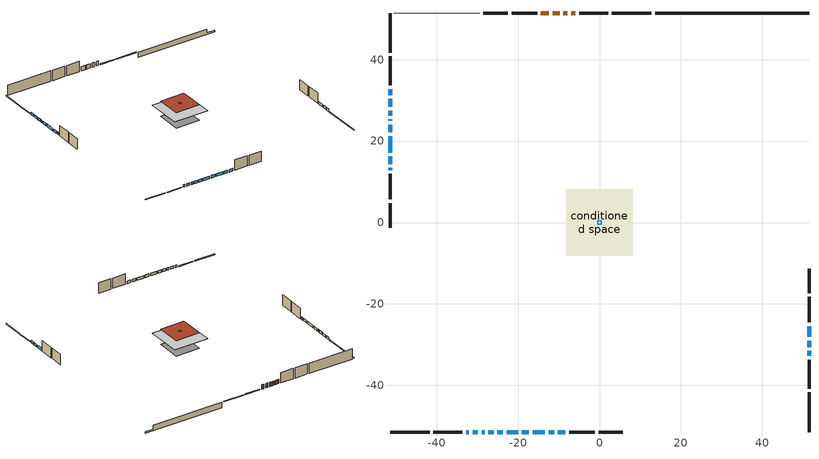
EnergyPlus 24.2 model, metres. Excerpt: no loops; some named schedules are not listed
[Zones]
conditioned space
 floor outside (Floor1 construction): -0.71,-0.71 -0.71,0.71 0.71,0.71 0.71,-0.71 z1.37
 floor adiabatic (AdiabaticFloorConstruction): -8.16,-8.16 -8.16,8.16 8.16,8.16 8.16,-8.16 z3.81
 floor foundation (Slab1 construction): -5.73,-5.73 -5.73,5.73 5.73,5.73 5.73,-5.73 z-1.07
 wall outside (RimJoist1 construction): 12.77,51.47 3.02,51.47 / -51.47,-51.47 -41.72,-51.47 / -51.47,51.47 -51.47,41.72 / 51.47,-51.47 51.47,-41.72 z1.37:1.67
 wall outside (RimJoist2 construction): 2.09,51.47 -4.99,51.47 / -40.79,-51.47 -33.71,-51.47 / -51.47,40.79 -51.47,33.71 / 51.47,-40.79 51.47,-33.71 z1.37:1.67
 wall outside (AdiabaticWallConstruction 1): -5.92,51.47 -6.96,51.47 / -7.89,51.47 -8.86,51.47 / -9.79,51.47 -11.52,51.47 / -12.45,51.47 -14.39,51.47 z1.37:3.4
 wall outside (AdiabaticWallConstruction): -51.47,32.78 -51.47,31.29 / 51.47,-32.78 51.47,-31.52 / -32.78,-51.47 -32.11,-51.47 / -31.18,-51.47 -29.91,-51.47 / -51.47,30.37 -51.47,28.44 / -28.98,-51.47 -28.24,-51.47 / -51.47,27.51 -51.47,26.23 / -51.47,25.31 -51.47,24.99 / 51.47,-30.59 51.47,-29.02 / -27.31,-51.47 -26.01,-51.47 / -25.08,-51.47 -23.77,-51.47 / -22.84,-51.47 -19.97,-51.47 / -51.47,24.06 -51.47,22.13 / -51.47,21.2 -51.47,17.15 / -51.47,16.22 -51.47,14.37 / -19.05,-51.47 -17.36,-51.47 / -51.47,13.44 -51.47,12.87 / -16.43,-51.47 -13.41,-51.47 / -12.48,-51.47 -11.15,-51.47 / -10.22,-51.47 -8.36,-51.47 / 51.47,-28.09 51.47,-25.49 z1.37:2.59
 wall outside (Wall1 construction): -15.32,51.47 -21.59,51.47 / -7.44,-51.47 -1.16,-51.47 / -51.47,11.95 -51.47,5.67 / 51.47,-24.56 51.47,-18.28 z1.37:6.25
 wall outside (Wall2 construction): -22.52,51.47 -28.51,51.47 / -0.23,-51.47 5.75,-51.47 / -51.47,4.74 -51.47,-1.24 / 51.47,-17.35 51.47,-11.37 z1.37:6.25
 wall foundation (FoundationWall1 construction): 13.7,51.47,-1.07 13.7,51.47,1.37 47.69,51.47,1.37 47.69,51.47,-0.4 51.47,51.47,-0.4 51.47,51.47,-1.07
 wall adiabatic (Wall3 construction): -29.43,51.47 -50.54,51.47 z1.37:6.25
 window (WindowConstruction 15): -51.47,32.78 -51.47,31.29 z1.37:2.59
 window (WindowConstruction 5): 51.47,-32.78 51.47,-31.52 z1.37:2.59
 window (WindowConstruction 6): -32.78,-51.47 -32.11,-51.47 z1.37:2.59
 window (WindowConstruction 7): -31.18,-51.47 -29.91,-51.47 z1.37:2.59
 window (WindowConstruction 8): -51.47,30.36 -51.47,28.44 z1.37:2.59
 window (WindowConstruction 16): -28.98,-51.47 -28.24,-51.47 z1.37:2.59
 window (WindowConstruction 17): -51.47,27.51 -51.47,26.24 z1.37:2.59
 window (WindowConstruction 18): -51.47,25.31 -51.47,24.99 z1.37:2.59
 window (WindowConstruction 9): 51.47,-30.59 51.47,-29.02 z1.37:2.59
 window (WindowConstruction 10): -27.31,-51.47 -26.01,-51.47 z1.37:2.59
 window (WindowConstruction 11): -25.08,-51.47 -23.77,-51.47 z1.37:2.59
 window (WindowConstruction 12): -22.84,-51.47 -19.97,-51.47 z1.37:2.59
 window (WindowConstruction 13): -51.47,24.06 -51.47,22.13 z1.37:2.59
 window (WindowConstruction 14): -51.47,21.2 -51.47,17.15 z1.37:2.59
 window (WindowConstruction): -51.47,16.22 -51.47,14.37 z1.37:2.59
 window (WindowConstruction 19): -19.05,-51.47 -17.36,-51.47 z1.37:2.59
 window (WindowConstruction 20): -51.47,13.44 -51.47,12.88 z1.37:2.59
 window (WindowConstruction 1): -16.43,-51.47 -13.41,-51.47 z1.37:2.59
 window (WindowConstruction 2): -12.48,-51.47 -11.15,-51.47 z1.37:2.59
 window (WindowConstruction 3): -10.22,-51.47 -8.37,-51.47 z1.37:2.59
 window (WindowConstruction 4): 51.47,-28.09 51.47,-25.49 z1.37:2.59
 door (Door): -5.92,51.47 -6.96,51.47 z1.37:3.4
 door (Door 1): -7.89,51.47 -8.86,51.47 z1.37:3.4
 door (Door 2): -9.79,51.47 -11.52,51.47 z1.37:3.4
 door (Door 3): -12.45,51.47 -14.39,51.47 z1.37:3.4
 ceiling adiabatic (AdiabaticFloorConstruction): 8.16,-8.16 8.16,8.16 -8.16,8.16 -8.16,-8.16 z3.81
 roof outside (Roof1 construction): -5.72,5.72 -5.72,-5.72 5.72,-5.72 5.72,5.72 z6.25
 roof outside (AdiabaticRoofConstruction): 0.38,-0.38 0.38,0.38 -0.38,0.38 -0.38,-0.38 z6.25; 0.47,-0.47 0.47,0.47 -0.47,0.47 -0.47,-0.47 z6.25; 0.46,-0.46 0.46,0.46 -0.46,0.46 -0.46,-0.46 z6.25
 skylight (SkylightConstruction): 0.38,-0.38 0.38,0.38 -0.38,0.38 -0.38,-0.38 z6.25
 skylight (SkylightConstruction 1): 0.47,-0.47 0.47,0.47 -0.47,0.47 -0.47,-0.47 z6.25
 skylight (SkylightConstruction 2): 0.46,-0.46 0.46,0.46 -0.46,0.46 -0.46,-0.46 z6.25
[Building]
Building 1: Terrain=Suburbs
[Site:Location]
Montreal Intl AP_QC: Latitude {deg}=45.47; Longitude {deg}=-73.74; Time Zone {hr}=-5; Elevation {m}=36; Keep Site Location Information=Yes
[Site:GroundTemperature:Shallow]
2.07863, -0.316383, -0.508184, 0.628371, 5.19101, 9.73239, 13.6695, 16.1636, 16.3755, 14.347, 10.5102, 6.10817
[Site:WaterMainsTemperature]
Calculation Method=Schedule; Temperature Schedule=mains temperature schedule
[Material] Roughness=Rough; Thermal Absorptance=0.9
Name | Thickness {m} | Conductivity {W/m-K} | Density {kg/m3} | Specific Heat {J/kg-K} | Solar Absorptance | Visible Absorptance
asphalt or fiberglass shingles | 0.00635 | 0.162714 | 1121.4 | 1465.45 | 0.4 | 0.4
asphalt or fiberglass shingles 1 | 0.00635 | 0.162714 | 1121.4 | 1465.45 | 0.7 | 0.7
concrete 4.0 in. | 0.1016 | 1.803125 | 2242.8 | 837.4 | 0.7 | 0.7
concrete 8.0 in. | 0.2032 | 1.803125 | 2242.8 | 837.4 | 0.7 | 0.7
door material | 0.04445 | 0.0451087 | 512.64 | 1214.23 | 0.7 | 0.7
door material 1 | 0.04445 | 0.188738 | 512.64 | 1214.23 | 0.7 | 0.7
exterior vertical ins | 0.00899258 | 0.029427 | 32.04 | 1214.23 | 0.7 | 0.7
floor covering | 0.0127 | 0.0433444 | 54.468 | 1339.84 | 0.6 | 0.6
floor rigid ins; rim joist rigid ins; wall rigid ins | 0.051816 | 0.029427 | 32.04 | 1214.23 | 0.7 | 0.7
floor rigid ins 1; roof rigid ins 1; wall rigid ins 2 | 0.512978 | 0.029427 | 32.04 | 1214.23 | 0.7 | 0.7
floor stud and cavity | 0.1397 | 0.331683 | 92.3553 | 1139.71 | 0.7 | 0.7
floor stud and cavity 1 | 0.1397 | 1.75129 | 37.0049 | 1207.88 | 0.7 | 0.7
furniture material conditioned space 1 | 0.1524 | 0.115458 | 640.8 | 1214.23 | 0.6 | 0.6
gypsum board | 0.0127 | 0.160291 | 801 | 837.4 | 0.6 | 0.6
gypsum board 1 | 0.0127 | 0.160291 | 801 | 837.4 | 0.7 | 0.7
osb sheathing 0.5 in. | 0.0127 | 0.115458 | 512.64 | 1214.23 | 0.7 | 0.7
osb sheathing 0.75 in. | 0.01905 | 0.115458 | 512.64 | 1214.23 | 0.7 | 0.7
osb sheathing 2.0 in. | 0.0508 | 0.115458 | 512.64 | 1214.23 | 0.7 | 0.7
rim joist stud and cavity | 0.0508 | 0.353641 | 125.044 | 1163.47 | 0.6 | 0.6
rim joist stud and cavity 1 | 0.0508 | 0.0451077 | 125.044 | 1163.47 | 0.6 | 0.6
roof rigid ins | 0.103632 | 0.029427 | 32.04 | 1214.23 | 0.7 | 0.7
roof stud and cavity | 0.2032 | 0.142656 | 78.34581 | 1123.46 | 0.7 | 0.7
roof stud and cavity 1 | 0.18415 | 1.7868 | 37.0049 | 1207.88 | 0.6 | 0.6
wall rigid ins 1 | 0.051816 | 0.029427 | 32.04 | 1214.23 | 0.4 | 0.4
wall stud and cavity | 0.1397 | 0.1959 | 139.0536 | 1170.24 | 0.7 | 0.7
wall stud and cavity 1 | 0.1397 | 0.197362 | 139.0536 | 1170.24 | 0.7 | 0.7
wall stud and cavity 2 | 0.1397 | 0.159461 | 139.0536 | 1170.24 | 0.7 | 0.7
wall stud and cavity 3 | 0.0889 | 0.380278 | 52.3479 | 1209.89 | 0.7 | 0.7
wall stud and cavity 4 | 0.0889 | 0.391764 | 83.0341 | 1211.67 | 0.7 | 0.7
wood siding | 0.0254 | 0.102417 | 544.68 | 1172.36 | 0.4 | 0.4
wood siding 1; wood siding 2; wood siding 3 | 0.0254 | 0.102417 | 544.68 | 1172.36 | 0.7 | 0.7
[WindowMaterial:SimpleGlazingSystem]
Name | U-Factor {W/m2-K} | Solar Heat Gain Coefficient
SkylightMaterial | 2.4764 | 0.6129
SkylightMaterial 1 | 2.46172 | 0.6338
SkylightMaterial 2 | 2.45878 | 0.6363
WindowMaterial | 2.78903 | 0.6
WindowMaterial 1 | 2.77825 | 0.54
WindowMaterial 10 | 2.78563 | 0.6
WindowMaterial 11 | 2.77995 | 0.56
WindowMaterial 12 | 2.779381 | 0.55
WindowMaterial 13 | 2.79698 | 0.67
WindowMaterial 14 | 2.97868 | 0.62
WindowMaterial 15 | 6.71083 | 0.75
WindowMaterial 16 | 2.98152 | 0.61
WindowMaterial 17 | 3.10359 | 0.5
WindowMaterial 18 | 2.76916 | 0.49
WindowMaterial 2 | 2.78449 | 0.57
WindowMaterial 3 | 2.82878 | 0.58
WindowMaterial 4 | 2.92474 | 0.66
WindowMaterial 5 | 2.770864 | 0.5
WindowMaterial 6 | 2.78392 | 0.57
WindowMaterial 7 | 2.77711 | 0.53
WindowMaterial 8 | 4.79337 | 0.65
WindowMaterial 9 | 4.37036 | 0.67
[Construction]
AdiabaticFloorConstruction: floor stud and cavity 1, floor rigid ins 1, osb sheathing 0.75 in., floor covering
AdiabaticRoofConstruction: asphalt or fiberglass shingles 1, roof rigid ins 1, osb sheathing 0.75 in., roof stud and cavity 1
AdiabaticWallConstruction: wood siding 2, wall rigid ins 2, wall stud and cavity 3, gypsum board
AdiabaticWallConstruction 1: wood siding 3, wall rigid ins 2, wall stud and cavity 3, gypsum board
Door; Door 2: door material
Door 1; Door 3: door material 1
Floor1 construction: floor stud and cavity, floor rigid ins, osb sheathing 0.75 in., floor covering
FoundationWall1 construction: concrete 8.0 in., gypsum board 1
furniture construction conditioned space 1: furniture material conditioned space 1
PartitionWallConstruction: gypsum board, wall stud and cavity 4, gypsum board
RimJoist1 construction: wood siding 1, osb sheathing 2.0 in., rim joist stud and cavity
RimJoist2 construction: wood siding 1, rim joist rigid ins, osb sheathing 2.0 in., rim joist stud and cavity 1
Roof1 construction: asphalt or fiberglass shingles, roof rigid ins, osb sheathing 0.75 in., roof stud and cavity, gypsum board
SkylightConstruction: SkylightMaterial
SkylightConstruction 1: SkylightMaterial 1
SkylightConstruction 2: SkylightMaterial 2
Slab1 construction: concrete 4.0 in.
Wall1 construction: wood siding, wall rigid ins, osb sheathing 0.5 in., wall stud and cavity, gypsum board
Wall2 construction: wood siding, wall rigid ins, osb sheathing 0.5 in., wall stud and cavity 1, gypsum board
Wall3 construction: wall rigid ins 1, osb sheathing 0.5 in., wall stud and cavity 2, gypsum board
WindowConstruction; WindowConstruction 3: WindowMaterial
WindowConstruction 1: WindowMaterial 1
WindowConstruction 10: WindowMaterial 9
WindowConstruction 11: WindowMaterial 10
WindowConstruction 12: WindowMaterial 11
WindowConstruction 13: WindowMaterial 12
WindowConstruction 14: WindowMaterial 13
WindowConstruction 15: WindowMaterial 14
WindowConstruction 16: WindowMaterial 15
WindowConstruction 17: WindowMaterial 16
WindowConstruction 18: WindowMaterial 17
WindowConstruction 19; WindowConstruction 20: WindowMaterial 18
WindowConstruction 2: WindowMaterial 2
WindowConstruction 4: WindowMaterial 3
WindowConstruction 5: WindowMaterial 4
WindowConstruction 6: WindowMaterial 5
WindowConstruction 7: WindowMaterial 6
WindowConstruction 8: WindowMaterial 7
WindowConstruction 9: WindowMaterial 8
[Zone]
conditioned space: Multiplier=1; Volume {m3}=1115.3; Part of Total Floor Area=Yes
[Space]
conditioned space 1: Zone=conditioned space; Volume {m3}=1115.3
[SurfaceProperty:ExposedFoundationPerimeter]
Slab1: Exposed Perimeter Calculation Method=TotalExposedPerimeter; Total Exposed Perimeter {m}=37.765
[InternalMass] Zone or ZoneList=conditioned space; Space or SpaceList=conditioned space 1
Name | Construction | Surface Area {m2}
furniture mass conditioned space 1 | furniture construction conditioned space 1 | 159.828
partition wall mass | PartitionWallConstruction | 399.57
[Lights]
interior lighting: Zone or ZoneList or Space or SpaceList=conditioned space 1; Schedule=interior lighting schedule; Design Level Calculation Method=LightingLevel; Lighting Level {W}=343.2; Return Air Fraction=0; Fraction Radiant=0.6; Fraction Visible=0.2; Fraction Replaceable=1
[People]
occupants: Zone or ZoneList or Space or SpaceList=conditioned space 1; Number of People Schedule=occupants schedule; Number of People Calculation Method=People; Number of People=3; Fraction Radiant=0.314171; Sensible Heat Fraction=0.56303; Activity Level Schedule=occupants activity schedule; Carbon Dioxide Generation Rate {m3/s-W}=0; Enable ASHRAE 55 Comfort Warnings=No; Mean Radiant Temperature Calculation Type=EnclosureAveraged
[ElectricEquipment] Zone or ZoneList or Space or SpaceList=conditioned space 1; Design Level Calculation Method=EquipmentLevel
Name | Schedule | Design Level {W} | Fraction Latent | Fraction Radiant | Fraction Lost
clothes dryer | clothes dryer schedule | 140.772 | 0.015 | 0.081 | 0.85
clothes washer | clothes washer schedule | 32.1985 | 0.03 | 0.162 | 0.7
cooking range | cooking range schedule | 208.969 | 0.08 | 0.432 | 0.2
dishwasher | dishwasher schedule | 66.8632 | 0.3 | 0.18 | 0.4
fridge | fridge schedule | 72.9452 | 0 | 0.6 | 0
mech vent bath fan 0 | mech vent bath fan 0 schedule | 50.2 | 0 | 0 | 1
mech vent bath fan 1 | mech vent bath fan 1 schedule | 50.2 | 0 | 0 | 1
mech vent house fan | mech vent house fan schedule | 0 | 0 | 0 | 1
mech vent house fan cfis | mech vent house fan cfis schedule | 0 | 0 | 0 | 0
mech vent range fan 0 | mech vent range fan 0 schedule | 57 | 0 | 0 | 1
misc plug loads | misc plug loads schedule | 494.7 | 0.045 | 0.513 | 0.1
whole house fan | Always On Discrete | 0 | 0 | 0 | 1
[OtherEquipment] Zone or ZoneList or Space or SpaceList=conditioned space 1; Design Level Calculation Method=EquipmentLevel
Name | Fuel Type | Schedule | Design Level {W} | Fraction Latent | Fraction Radiant | Fraction Lost
clothes dryer 1 | Electricity | clothes dryer schedule | 0 | 0.015 | 0.081 | 0.85
cooking range 1 | Electricity | cooking range schedule | 0 | 0.08 | 0.432 | 0.2
general water use latent | None | general water use schedule | 59.3978 | 1 | 0 | 0
general water use sensible | None | general water use schedule | -58.539 | 0 | 0.6 | 0
mech vent house fan latent load | None | Always On Discrete | 0 | 1 | 0 | 0
mech vent house fan sensible load | None | Always On Discrete | 0 | 0 | 0 | 0
water heater energy adjustment1 | NaturalGas | Always On Discrete | 0.01 | 0 | 0 | 1
[ZoneInfiltration:DesignFlowRate] Zone or ZoneList or Space or SpaceList=conditioned space 1; Schedule=Always On Discrete; Design Flow Rate Calculation Method=Flow/Zone; Design Flow Rate {m3/s}=0
infil flow; natural vent flow; whole house fan flow
[Foundation:Kiva]
Foundation Kiva 1: Initial Indoor Air Temperature {C}=18; Wall Height Above Grade {m}=1.36998; Wall Depth Below Slab {m}=0.2032; Custom Block Material Name 1=exterior vertical ins; Custom Block Depth 1 {m}=2.43998; Custom Block X Position 1 {m}=0.2159; Custom Block Z Position 1 {m}=0
[Foundation:Kiva:Settings]
Soil Conductivity {W/m-K}=0.849921; Soil Density {kg/m3}=1842.3; Soil Specific Heat {J/kg-K}=418.7; Ground Solar Absorptivity=0.9; Ground Thermal Absorptivity=0.9; Ground Surface Roughness {m}=0.03; Far-Field Width {m}=40; Deep-Ground Boundary Condition=ZeroFlux; Deep-Ground Depth {m}=40; Minimum Cell Dimension {m}=0.2; Maximum Cell Growth Coefficient=3; Simulation Timestep=Timestep
[Exterior:Lights]
exterior lighting: Schedule=exterior lighting schedule; Design Level {W}=75.6
[Schedule:Week:Daily]
interior lighting schedule Week Rule - Jan1-Jan27: interior lighting schedule day, interior lighting schedule day, interior lighting schedule day, interior lighting schedule day, interior lighting schedule day, interior lighting schedule day, interior lighting schedule day, interior lighting schedule default day, interior lighting schedule default day, interior lighting schedule default day, interior lighting schedule default day, interior lighting schedule default day
interior lighting schedule Week Rule - Jan28-Feb3: interior lighting schedule day, interior lighting schedule day, interior lighting schedule day, interior lighting schedule day, interior lighting schedule day 1, interior lighting schedule day 1, interior lighting schedule day 1, interior lighting schedule default day, interior lighting schedule default day, interior lighting schedule default day, interior lighting schedule default day, interior lighting schedule default day
interior lighting schedule Week Rule - Feb4-Feb24: interior lighting schedule day 1, interior lighting schedule day 1, interior lighting schedule day 1, interior lighting schedule day 1, interior lighting schedule day 1, interior lighting schedule day 1, interior lighting schedule day 1, interior lighting schedule default day, interior lighting schedule default day, interior lighting schedule default day, interior lighting schedule default day, interior lighting schedule default day
interior lighting schedule Week Rule - Feb25-Mar3: interior lighting schedule day 1, interior lighting schedule day 1, interior lighting schedule day 1, interior lighting schedule day 1, interior lighting schedule day 2, interior lighting schedule day 2, interior lighting schedule day 2, interior lighting schedule default day, interior lighting schedule default day, interior lighting schedule default day, interior lighting schedule default day, interior lighting schedule default day
interior lighting schedule Week Rule - Mar4-Mar31: interior lighting schedule day 2, interior lighting schedule day 2, interior lighting schedule day 2, interior lighting schedule day 2, interior lighting schedule day 2, interior lighting schedule day 2, interior lighting schedule day 2, interior lighting schedule default day, interior lighting schedule default day, interior lighting schedule default day, interior lighting schedule default day, interior lighting schedule default day
interior lighting schedule Week Rule - Apr1-Apr28: interior lighting schedule day 3, interior lighting schedule day 3, interior lighting schedule day 3, interior lighting schedule day 3, interior lighting schedule day 3, interior lighting schedule day 3, interior lighting schedule day 3, interior lighting schedule default day, interior lighting schedule default day, interior lighting schedule default day, interior lighting schedule default day, interior lighting schedule default day
interior lighting schedule Week Rule - Apr29-May5: interior lighting schedule day 3, interior lighting schedule day 3, interior lighting schedule day 4, interior lighting schedule day 4, interior lighting schedule day 4, interior lighting schedule day 4, interior lighting schedule day 4, interior lighting schedule default day, interior lighting schedule default day, interior lighting schedule default day, interior lighting schedule default day, interior lighting schedule default day
interior lighting schedule Week Rule - May6-May26: interior lighting schedule day 4, interior lighting schedule day 4, interior lighting schedule day 4, interior lighting schedule day 4, interior lighting schedule day 4, interior lighting schedule day 4, interior lighting schedule day 4, interior lighting schedule default day, interior lighting schedule default day, interior lighting schedule default day, interior lighting schedule default day, interior lighting schedule default day
interior lighting schedule Week Rule - May27-Jun2: interior lighting schedule day 4, interior lighting schedule day 4, interior lighting schedule day 4, interior lighting schedule day 4, interior lighting schedule day 4, interior lighting schedule day 5, interior lighting schedule day 5, interior lighting schedule default day, interior lighting schedule default day, interior lighting schedule default day, interior lighting schedule default day, interior lighting schedule default day
interior lighting schedule Week Rule - Jun3-Jun30: interior lighting schedule day 5, interior lighting schedule day 5, interior lighting schedule day 5, interior lighting schedule day 5, interior lighting schedule day 5, interior lighting schedule day 5, interior lighting schedule day 5, interior lighting schedule default day, interior lighting schedule default day, interior lighting schedule default day, interior lighting schedule default day, interior lighting schedule default day
interior lighting schedule Week Rule - Jul1-Jul28: interior lighting schedule day 6, interior lighting schedule day 6, interior lighting schedule day 6, interior lighting schedule day 6, interior lighting schedule day 6, interior lighting schedule day 6, interior lighting schedule day 6, interior lighting schedule default day, interior lighting schedule default day, interior lighting schedule default day, interior lighting schedule default day, interior lighting schedule default day
interior lighting schedule Week Rule - Jul29-Aug4: interior lighting schedule day 6, interior lighting schedule day 6, interior lighting schedule day 6, interior lighting schedule day 7, interior lighting schedule day 7, interior lighting schedule day 7, interior lighting schedule day 7, interior lighting schedule default day, interior lighting schedule default day, interior lighting schedule default day, interior lighting schedule default day, interior lighting schedule default day
interior lighting schedule Week Rule - Aug5-Aug25: interior lighting schedule day 7, interior lighting schedule day 7, interior lighting schedule day 7, interior lighting schedule day 7, interior lighting schedule day 7, interior lighting schedule day 7, interior lighting schedule day 7, interior lighting schedule default day, interior lighting schedule default day, interior lighting schedule default day, interior lighting schedule default day, interior lighting schedule default day
interior lighting schedule Week Rule - Aug26-Sep1: interior lighting schedule day 7, interior lighting schedule day 7, interior lighting schedule day 7, interior lighting schedule day 7, interior lighting schedule day 7, interior lighting schedule day 7, interior lighting schedule day 8, interior lighting schedule default day, interior lighting schedule default day, interior lighting schedule default day, interior lighting schedule default day, interior lighting schedule default day
interior lighting schedule Week Rule - Sep2-Sep29: interior lighting schedule day 8, interior lighting schedule day 8, interior lighting schedule day 8, interior lighting schedule day 8, interior lighting schedule day 8, interior lighting schedule day 8, interior lighting schedule day 8, interior lighting schedule default day, interior lighting schedule default day, interior lighting schedule default day, interior lighting schedule default day, interior lighting schedule default day
interior lighting schedule Week Rule - Sep30-Oct6: interior lighting schedule day 8, interior lighting schedule day 9, interior lighting schedule day 9, interior lighting schedule day 9, interior lighting schedule day 9, interior lighting schedule day 9, interior lighting schedule day 9, interior lighting schedule default day, interior lighting schedule default day, interior lighting schedule default day, interior lighting schedule default day, interior lighting schedule default day
interior lighting schedule Week Rule - Oct7-Oct27: interior lighting schedule day 9, interior lighting schedule day 9, interior lighting schedule day 9, interior lighting schedule day 9, interior lighting schedule day 9, interior lighting schedule day 9, interior lighting schedule day 9, interior lighting schedule default day, interior lighting schedule default day, interior lighting schedule default day, interior lighting schedule default day, interior lighting schedule default day
interior lighting schedule Week Rule - Oct28-Nov3: interior lighting schedule day 9, interior lighting schedule day 9, interior lighting schedule day 9, interior lighting schedule day 9, interior lighting schedule day 10, interior lighting schedule day 10, interior lighting schedule day 10, interior lighting schedule default day, interior lighting schedule default day, interior lighting schedule default day, interior lighting schedule default day, interior lighting schedule default day
interior lighting schedule Week Rule - Nov4-Nov24: interior lighting schedule day 10, interior lighting schedule day 10, interior lighting schedule day 10, interior lighting schedule day 10, interior lighting schedule day 10, interior lighting schedule day 10, interior lighting schedule day 10, interior lighting schedule default day, interior lighting schedule default day, interior lighting schedule default day, interior lighting schedule default day, interior lighting schedule default day
interior lighting schedule Week Rule - Nov25-Dec1: interior lighting schedule day 10, interior lighting schedule day 10, interior lighting schedule day 10, interior lighting schedule day 10, interior lighting schedule day 10, interior lighting schedule day 10, interior lighting schedule day 11, interior lighting schedule default day, interior lighting schedule default day, interior lighting schedule default day, interior lighting schedule default day, interior lighting schedule default day
interior lighting schedule Week Rule - Dec2-Dec31: interior lighting schedule day 11, interior lighting schedule day 11, interior lighting schedule day 11, interior lighting schedule day 11, interior lighting schedule day 11, interior lighting schedule day 11, interior lighting schedule day 11, interior lighting schedule default day, interior lighting schedule default day, interior lighting schedule default day, interior lighting schedule default day, interior lighting schedule default day
occupants schedule Week Rule - Jan1-Dec31: occupants schedule day, occupants schedule day, occupants schedule day, occupants schedule day, occupants schedule day, occupants schedule day, occupants schedule day, occupants schedule default day, occupants schedule default day, occupants schedule default day, occupants schedule default day, occupants schedule default day
clothes dryer schedule Week Rule - Jan1-Dec31: clothes dryer schedule day, clothes dryer schedule day, clothes dryer schedule day, clothes dryer schedule day, clothes dryer schedule day, clothes dryer schedule day, clothes dryer schedule day, clothes dryer schedule default day, clothes dryer schedule default day, clothes dryer schedule default day, clothes dryer schedule default day, clothes dryer schedule default day
clothes washer schedule Week Rule - Jan1-Dec31: clothes washer schedule day, clothes washer schedule day, clothes washer schedule day, clothes washer schedule day, clothes washer schedule day, clothes washer schedule day, clothes washer schedule day, clothes washer schedule default day, clothes washer schedule default day, clothes washer schedule default day, clothes washer schedule default day, clothes washer schedule default day
cooking range schedule Week Rule - Jan1-Dec31: cooking range schedule day, cooking range schedule day, cooking range schedule day, cooking range schedule day, cooking range schedule day, cooking range schedule day, cooking range schedule day, cooking range schedule default day, cooking range schedule default day, cooking range schedule default day, cooking range schedule default day, cooking range schedule default day
dishwasher schedule Week Rule - Jan1-Dec31: dishwasher schedule day, dishwasher schedule day, dishwasher schedule day, dishwasher schedule day, dishwasher schedule day, dishwasher schedule day, dishwasher schedule day, dishwasher schedule default day, dishwasher schedule default day, dishwasher schedule default day, dishwasher schedule default day, dishwasher schedule default day
mech vent bath fan 0 schedule Week Rule - Jan1-Dec31: mech vent bath fan 0 schedule day, mech vent bath fan 0 schedule day, mech vent bath fan 0 schedule day, mech vent bath fan 0 schedule day, mech vent bath fan 0 schedule day, mech vent bath fan 0 schedule day, mech vent bath fan 0 schedule day, mech vent bath fan 0 schedule default day, mech vent bath fan 0 schedule default day, mech vent bath fan 0 schedule default day, mech vent bath fan 0 schedule default day, mech vent bath fan 0 schedule default day
mech vent bath fan 1 schedule Week Rule - Jan1-Dec31: mech vent bath fan 1 schedule day, mech vent bath fan 1 schedule day, mech vent bath fan 1 schedule day, mech vent bath fan 1 schedule day, mech vent bath fan 1 schedule day, mech vent bath fan 1 schedule day, mech vent bath fan 1 schedule day, mech vent bath fan 1 schedule default day, mech vent bath fan 1 schedule default day, mech vent bath fan 1 schedule default day, mech vent bath fan 1 schedule default day, mech vent bath fan 1 schedule default day
mech vent range fan 0 schedule Week Rule - Jan1-Dec31: mech vent range fan 0 schedule day, mech vent range fan 0 schedule day, mech vent range fan 0 schedule day, mech vent range fan 0 schedule day, mech vent range fan 0 schedule day, mech vent range fan 0 schedule day, mech vent range fan 0 schedule day, mech vent range fan 0 schedule default day, mech vent range fan 0 schedule default day, mech vent range fan 0 schedule default day, mech vent range fan 0 schedule default day, mech vent range fan 0 schedule default day
misc plug loads schedule Week Rule - Jan1-Dec31: misc plug loads schedule day, misc plug loads schedule day, misc plug loads schedule day, misc plug loads schedule day, misc plug loads schedule day, misc plug loads schedule day, misc plug loads schedule day, misc plug loads schedule default day, misc plug loads schedule default day, misc plug loads schedule default day, misc plug loads schedule default day, misc plug loads schedule default day
general water use schedule Week Rule - Jan1-Dec31: general water use schedule day, general water use schedule day, general water use schedule day, general water use schedule day, general water use schedule day, general water use schedule day, general water use schedule day, general water use schedule default day, general water use schedule default day, general water use schedule default day, general water use schedule default day, general water use schedule default day
exterior lighting schedule Week Rule - Jan1-Jan27: exterior lighting schedule day, exterior lighting schedule day, exterior lighting schedule day, exterior lighting schedule day, exterior lighting schedule day, exterior lighting schedule day, exterior lighting schedule day, exterior lighting schedule default day, exterior lighting schedule default day, exterior lighting schedule default day, exterior lighting schedule default day, exterior lighting schedule default day
exterior lighting schedule Week Rule - Jan28-Feb3: exterior lighting schedule day, exterior lighting schedule day, exterior lighting schedule day, exterior lighting schedule day, exterior lighting schedule day 1, exterior lighting schedule day 1, exterior lighting schedule day 1, exterior lighting schedule default day, exterior lighting schedule default day, exterior lighting schedule default day, exterior lighting schedule default day, exterior lighting schedule default day
exterior lighting schedule Week Rule - Feb4-Feb24: exterior lighting schedule day 1, exterior lighting schedule day 1, exterior lighting schedule day 1, exterior lighting schedule day 1, exterior lighting schedule day 1, exterior lighting schedule day 1, exterior lighting schedule day 1, exterior lighting schedule default day, exterior lighting schedule default day, exterior lighting schedule default day, exterior lighting schedule default day, exterior lighting schedule default day
exterior lighting schedule Week Rule - Feb25-Mar3: exterior lighting schedule day 1, exterior lighting schedule day 1, exterior lighting schedule day 1, exterior lighting schedule day 1, exterior lighting schedule day 2, exterior lighting schedule day 2, exterior lighting schedule day 2, exterior lighting schedule default day, exterior lighting schedule default day, exterior lighting schedule default day, exterior lighting schedule default day, exterior lighting schedule default day
exterior lighting schedule Week Rule - Mar4-Mar31: exterior lighting schedule day 2, exterior lighting schedule day 2, exterior lighting schedule day 2, exterior lighting schedule day 2, exterior lighting schedule day 2, exterior lighting schedule day 2, exterior lighting schedule day 2, exterior lighting schedule default day, exterior lighting schedule default day, exterior lighting schedule default day, exterior lighting schedule default day, exterior lighting schedule default day
exterior lighting schedule Week Rule - Apr1-Apr28: exterior lighting schedule day 3, exterior lighting schedule day 3, exterior lighting schedule day 3, exterior lighting schedule day 3, exterior lighting schedule day 3, exterior lighting schedule day 3, exterior lighting schedule day 3, exterior lighting schedule default day, exterior lighting schedule default day, exterior lighting schedule default day, exterior lighting schedule default day, exterior lighting schedule default day
exterior lighting schedule Week Rule - Apr29-May5: exterior lighting schedule day 3, exterior lighting schedule day 3, exterior lighting schedule day 4, exterior lighting schedule day 4, exterior lighting schedule day 4, exterior lighting schedule day 4, exterior lighting schedule day 4, exterior lighting schedule default day, exterior lighting schedule default day, exterior lighting schedule default day, exterior lighting schedule default day, exterior lighting schedule default day
exterior lighting schedule Week Rule - May6-May26: exterior lighting schedule day 4, exterior lighting schedule day 4, exterior lighting schedule day 4, exterior lighting schedule day 4, exterior lighting schedule day 4, exterior lighting schedule day 4, exterior lighting schedule day 4, exterior lighting schedule default day, exterior lighting schedule default day, exterior lighting schedule default day, exterior lighting schedule default day, exterior lighting schedule default day
exterior lighting schedule Week Rule - May27-Jun2: exterior lighting schedule day 4, exterior lighting schedule day 4, exterior lighting schedule day 4, exterior lighting schedule day 4, exterior lighting schedule day 4, exterior lighting schedule day 5, exterior lighting schedule day 5, exterior lighting schedule default day, exterior lighting schedule default day, exterior lighting schedule default day, exterior lighting schedule default day, exterior lighting schedule default day
exterior lighting schedule Week Rule - Jun3-Jun30: exterior lighting schedule day 5, exterior lighting schedule day 5, exterior lighting schedule day 5, exterior lighting schedule day 5, exterior lighting schedule day 5, exterior lighting schedule day 5, exterior lighting schedule day 5, exterior lighting schedule default day, exterior lighting schedule default day, exterior lighting schedule default day, exterior lighting schedule default day, exterior lighting schedule default day
exterior lighting schedule Week Rule - Jul1-Jul28: exterior lighting schedule day 6, exterior lighting schedule day 6, exterior lighting schedule day 6, exterior lighting schedule day 6, exterior lighting schedule day 6, exterior lighting schedule day 6, exterior lighting schedule day 6, exterior lighting schedule default day, exterior lighting schedule default day, exterior lighting schedule default day, exterior lighting schedule default day, exterior lighting schedule default day
[Schedule:Year]
interior lighting schedule: interior lighting schedule Week Rule - Jan1-Jan27, 1, 1, 1, 27, interior lighting schedule Week Rule - Jan28-Feb3, 1, 28, 2, 3, interior lighting schedule Week Rule - Feb4-Feb24, 2, 4, 2, 24, interior lighting schedule Week Rule - Feb25-Mar3, 2, 25, 3, 3, interior lighting schedule Week Rule - Mar4-Mar31, 3, 4, 3, 31, interior lighting schedule Week Rule - Apr1-Apr28, 4, 1, 4, 28, interior lighting schedule Week Rule - Apr29-May5, 4, 29, 5, 5, interior lighting schedule Week Rule - May6-May26, 5, 6, 5, 26, interior lighting schedule Week Rule - May27-Jun2, 5, 27, 6, 2, interior lighting schedule Week Rule - Jun3-Jun30, 6, 3, 6, 30, interior lighting schedule Week Rule - Jul1-Jul28, 7, 1, 7, 28, interior lighting schedule Week Rule - Jul29-Aug4, 7, 29, 8, 4, interior lighting schedule Week Rule - Aug5-Aug25, 8, 5, 8, 25, interior lighting schedule Week Rule - Aug26-Sep1, 8, 26, 9, 1, interior lighting schedule Week Rule - Sep2-Sep29, 9, 2, 9, 29, interior lighting schedule Week Rule - Sep30-Oct6, 9, 30, 10, 6, interior lighting schedule Week Rule - Oct7-Oct27, 10, 7, 10, 27, interior lighting schedule Week Rule - Oct28-Nov3, 10, 28, 11, 3, interior lighting schedule Week Rule - Nov4-Nov24, 11, 4, 11, 24, interior lighting schedule Week Rule - Nov25-Dec1, 11, 25, 12, 1, interior lighting schedule Week Rule - Dec2-Dec31, 12, 2, 12, 31
occupants schedule: occupants schedule Week Rule - Jan1-Dec31, 1, 1, 12, 31
clothes dryer schedule: clothes dryer schedule Week Rule - Jan1-Dec31, 1, 1, 12, 31
clothes washer schedule: clothes washer schedule Week Rule - Jan1-Dec31, 1, 1, 12, 31
cooking range schedule: cooking range schedule Week Rule - Jan1-Dec31, 1, 1, 12, 31
dishwasher schedule: dishwasher schedule Week Rule - Jan1-Dec31, 1, 1, 12, 31
mech vent bath fan 0 schedule: mech vent bath fan 0 schedule Week Rule - Jan1-Dec31, 1, 1, 12, 31
mech vent bath fan 1 schedule: mech vent bath fan 1 schedule Week Rule - Jan1-Dec31, 1, 1, 12, 31
mech vent range fan 0 schedule: mech vent range fan 0 schedule Week Rule - Jan1-Dec31, 1, 1, 12, 31
misc plug loads schedule: misc plug loads schedule Week Rule - Jan1-Dec31, 1, 1, 12, 31
general water use schedule: general water use schedule Week Rule - Jan1-Dec31, 1, 1, 12, 31
exterior lighting schedule: exterior lighting schedule Week Rule - Jan1-Jan27, 1, 1, 1, 27, exterior lighting schedule Week Rule - Jan28-Feb3, 1, 28, 2, 3, exterior lighting schedule Week Rule - Feb4-Feb24, 2, 4, 2, 24, exterior lighting schedule Week Rule - Feb25-Mar3, 2, 25, 3, 3, exterior lighting schedule Week Rule - Mar4-Mar31, 3, 4, 3, 31, exterior lighting schedule Week Rule - Apr1-Apr28, 4, 1, 4, 28, exterior lighting schedule Week Rule - Apr29-May5, 4, 29, 5, 5, exterior lighting schedule Week Rule - May6-May26, 5, 6, 5, 26, exterior lighting schedule Week Rule - May27-Jun2, 5, 27, 6, 2, exterior lighting schedule Week Rule - Jun3-Jun30, 6, 3, 6, 30, exterior lighting schedule Week Rule - Jul1-Jul28, 7, 1, 7, 28, exterior lighting schedule Week Rule - Jul29-Aug4, 7, 29, 8, 4, exterior lighting schedule Week Rule - Aug5-Aug25, 8, 5, 8, 25, exterior lighting schedule Week Rule - Aug26-Sep1, 8, 26, 9, 1, exterior lighting schedule Week Rule - Sep2-Sep29, 9, 2, 9, 29, exterior lighting schedule Week Rule - Sep30-Oct6, 9, 30, 10, 6, exterior lighting schedule Week Rule - Oct7-Oct27, 10, 7, 10, 27, exterior lighting schedule Week Rule - Oct28-Nov3, 10, 28, 11, 3, exterior lighting schedule Week Rule - Nov4-Nov24, 11, 4, 11, 24, exterior lighting schedule Week Rule - Nov25-Dec1, 11, 25, 12, 1, exterior lighting schedule Week Rule - Dec2-Dec31, 12, 2, 12, 31
[Schedule:Constant]
Name | Hourly Value
occupants activity schedule | 117.228
fridge schedule | 0
mech vent house fan schedule; mech vent house fan cfis schedule; Always On Discrete | 1
[Schedule:Compact]
mains temperature schedule: Through: 01/01, For: AllDays, Until: 24:00, 6.56833, Through: 01/02, For: AllDays, Until: 24:00, 6.48722, Through: 01/03, For: AllDays, Until: 24:00, 6.40722, Through: 01/04, For: AllDays, Until: 24:00, 6.32889, Through: 01/05, For: AllDays, Until: 24:00, 6.25167, Through: 01/06, For: AllDays, Until: 24:00, 6.17611, Through: 01/07, For: AllDays, Until: 24:00, 6.10222, Through: 01/08, For: AllDays, Until: 24:00, 6.02944, Through: 01/09, For: AllDays, Until: 24:00, 5.95833, Through: 01/10, For: AllDays, Until: 24:00, 5.88889, Through: 01/11, For: AllDays, Until: 24:00, 5.82056, Through: 01/12, For: AllDays, Until: 24:00, 5.75444, Through: 01/13, For: AllDays, Until: 24:00, 5.68944, Through: 01/14, For: AllDays, Until: 24:00, 5.62611, Through: 01/15, For: AllDays, Until: 24:00, 5.56444, Through: 01/16, For: AllDays, Until: 24:00, 5.50444, Through: 01/17, For: AllDays, Until: 24:00, 5.44611, Through: 01/18, For: AllDays, Until: 24:00, 5.38944, Through: 01/19, For: AllDays, Until: 24:00, 5.33389, Through: 01/20, For: AllDays, Until: 24:00, 5.28111, Through: 01/21, For: AllDays, Until: 24:00, 5.22944, Through: 01/22, For: AllDays, Until: 24:00, 5.17944, Through: 01/23, For: AllDays, Until: 24:00, 5.13111, Through: 01/24, For: AllDays, Until: 24:00, 5.085, Through: 01/25, For: AllDays, Until: 24:00, 5.04056, Through: 01/26, For: AllDays, Until: 24:00, 4.99778, Through: 01/27, For: AllDays, Until: 24:00, 4.95667, Through: 01/28, For: AllDays, Until: 24:00, 4.91778, Through: 01/29, For: AllDays, Until: 24:00, 4.88056, Through: 01/30, For: AllDays, Until: 24:00, 4.845, Through: 01/31, For: AllDays, Until: 24:00, 4.81167, Through: 02/01, For: AllDays, Until: 24:00, 4.77944, Through: 02/02, For: AllDays, Until: 24:00, 4.75, Through: 02/03, For: AllDays, Until: 24:00, 4.72167, Through: 02/04, For: AllDays, Until: 24:00, 4.69611, Through: 02/05, For: AllDays, Until: 24:00, 4.67167, Through: 02/06, For: AllDays, Until: 24:00, 4.64944, Through: 02/07, For: AllDays, Until: 24:00, 4.62889, Through: 02/08, For: AllDays, Until: 24:00, 4.61056, Through: 02/09, For: AllDays, Until: 24:00, 4.59389, Through: 02/10, For: AllDays, Until: 24:00, 4.57944, Through: 02/11, For: AllDays, Until: 24:00, 4.56667, Through: 02/12, For: AllDays, Until: 24:00, 4.55611, Through: 02/13, For: AllDays, Until: 24:00, 4.54722, Through: 02/14, For: AllDays, Until: 24:00, 4.54056, Through: 02/15, For: AllDays, Until: 24:00, 4.53556, Through: 02/16, For: AllDays, Until: 24:00, 4.53278, Through: 02/17, For: AllDays, Until: 24:00, 4.53167, Through: 02/18, For: AllDays, Until: 24:00, 4.53278, Through: 02/19, For: AllDays, Until: 24:00, 4.53556, Through: 02/20, For: AllDays, Until: 24:00, 4.54056, Through: 02/21, For: AllDays, Until: 24:00, 4.54722, Through: 02/22, For: AllDays, Until: 24:00, 4.55611, Through: 02/23, For: AllDays, Until: 24:00, 4.56667, Through: 02/24, For: AllDays, Until: 24:00, 4.57944, Through: 02/25, For: AllDays, Until: 24:00, 4.59389, Through: 02/26, For: AllDays, Until: 24:00, 4.61056, Through: 02/27, For: AllDays, Until: 24:00, 4.62889, Through: 02/28, For: AllDays, Until: 24:00, 4.64889, Through: 03/01, For: AllDays, Until: 24:00, 4.67111, Through: 03/02, For: AllDays, Until: 24:00, 4.69556, Through: 03/03, For: AllDays, Until: 24:00, 4.72167, Through: 03/04, For: AllDays, Until: 24:00, 4.74944, Through: 03/05, For: AllDays, Until: 24:00, 4.77944, Through: 03/06, For: AllDays, Until: 24:00, 4.81111, Through: 03/07, For: AllDays, Until: 24:00, 4.84444, Through: 03/08, For: AllDays, Until: 24:00, 4.88, Through: 03/09, For: AllDays, Until: 24:00, 4.91722, Through: 03/10, For: AllDays, Until: 24:00, 4.95611, Through: 03/11, For: AllDays, Until: 24:00, 4.99722, Through: 03/12, For: AllDays, Until: 24:00, 5.04, Through: 03/13, For: AllDays, Until: 24:00, 5.08444, Through: 03/14, For: AllDays, Until: 24:00, 5.13056, Through: 03/15, For: AllDays, Until: 24:00, 5.17889, Through: 03/16, For: AllDays, Until: 24:00, 5.22833, Through: 03/17, For: AllDays, Until: 24:00, 5.28, Through: 03/18, For: AllDays, Until: 24:00, 5.33333, Through: 03/19, For: AllDays, Until: 24:00, 5.38833, Through: 03/20, For: AllDays, Until: 24:00, 5.445, Through: 03/21, For: AllDays, Until: 24:00, 5.50333, Through: 03/22, For: AllDays, Until: 24:00, 5.56333, Through: 03/23, For: AllDays, Until: 24:00, 5.625, Through: 03/24, For: AllDays, Until: 24:00, 5.68833, Through: 03/25, For: AllDays, Until: 24:00, 5.75333, Through: 03/26, For: AllDays, Until: 24:00, 5.81944, Through: 03/27, For: AllDays, Until: 24:00, 5.88778, Through: 03/28, For: AllDays, Until: 24:00, 5.95722, Through: 03/29, For: AllDays, Until: 24:00, 6.02833, Through: 03/30, For: AllDays, Until: 24:00, 6.10111, Through: 03/31, For: AllDays, Until: 24:00, 6.175, Through: 04/01, For: AllDays, Until: 24:00, 6.25056, Through: 04/02, For: AllDays, Until: 24:00, 6.32778, Through: 04/03, For: AllDays, Until: 24:00, 6.40611, Through: 04/04, For: AllDays, Until: 24:00, 6.48556, Through: 04/05, For: AllDays, Until: 24:00, 6.56722, Through: 04/06, For: AllDays, Until: 24:00, 6.64944, Through: 04/07, For: AllDays, Until: 24:00, 6.73333, Through: 04/08, For: AllDays, Until: 24:00, 6.81833, Through: 04/09, For: AllDays, Until: 24:00, 6.905, Through: 04/10, For: AllDays, Until: 24:00, 6.99278, Through: 04/11, For: AllDays, Until: 24:00, 7.08111, Through: 04/12, For: AllDays, Until: 24:00, 7.17167, Through: 04/13, For: AllDays, Until: 24:00, 7.26278, Through: 04/14, For: AllDays, Until: 24:00, 7.355, Through: 04/15, For: AllDays, Until: 24:00, 7.44833, Through: 04/16, For: AllDays, Until: 24:00, 7.54278, Through: 04/17, For: AllDays, Until: 24:00, 7.63889, Through: 04/18, For: AllDays, Until: 24:00, 7.735, Through: 04/19, For: AllDays, Until: 24:00, 7.83278, Through: 04/20, For: AllDays, Until: 24:00, 7.93167, Through: 04/21, For: AllDays, Until: 24:00, 8.03111, Through: 04/22, For: AllDays, Until: 24:00, 8.13167, Through: 04/23, For: AllDays, Until: 24:00, 8.23278, Through: 04/24, For: AllDays, Until: 24:00, 8.335, Through: 04/25, For: AllDays, Until: 24:00, 8.43778, Through: 04/26, For: AllDays, Until: 24:00, 8.54167, Through: 04/27, For: AllDays, Until: 24:00, 8.64611, Through: 04/28, For: AllDays, Until: 24:00, 8.75167, Through: 04/29, For: AllDays, Until: 24:00, 8.85778, Through: 04/30, For: AllDays, Until: 24:00, 8.96444, Through: 05/01, For: AllDays, Until: 24:00, 9.07167, Through: 05/02, For: AllDays, Until: 24:00, 9.17944, Through: 05/03, For: AllDays, Until: 24:00, 9.28778, Through: 05/04, For: AllDays, Until: 24:00, 9.39667, Through: 05/05, For: AllDays, Until: 24:00, 9.50667, Through: 05/06, For: AllDays, Until: 24:00, 9.61667, Through: 05/07, For: AllDays, Until: 24:00, 9.72667, Through: 05/08, For: AllDays, Until: 24:00, 9.83778, Through: 05/09, For: AllDays, Until: 24:00, 9.94889, Through: 05/10, For: AllDays, Until: 24:00, 10.0606, Through: 05/11, For: AllDays, Until: 24:00, 10.1722, Through: 05/12, For: AllDays, Until: 24:00, 10.2844, Through: 05/13, For: AllDays, Until: 24:00, 10.3967, Through: 05/14, For: AllDays, Until: 24:00, 10.5094, Through: 05/15, For: AllDays, Until: 24:00, 10.6222, Through: 05/16, For: AllDays, Until: 24:00, 10.735, Through: 05/17, For: AllDays, Until: 24:00, 10.8478, Through: 05/18, For: AllDays, Until: 24:00, 10.9611, Through: 05/19, For: AllDays, Until: 24:00, 11.0744, Through: 05/20, For: AllDays, Until: 24:00, 11.1872, Through: 05/21, For: AllDays, Until: 24:00, 11.3006, Through: 05/22, For: AllDays, Until: 24:00, 11.4133, Through: 05/23, For: AllDays, Until: 24:00, 11.5267, Through: 05/24, For: AllDays, Until: 24:00, 11.6394, Through: 05/25, For: AllDays, Until: 24:00, 11.7522, Through: 05/26, For: AllDays, Until: 24:00, 11.8644, Through: 05/27, For: AllDays, Until: 24:00, 11.9767, Through: 05/28, For: AllDays, Until: 24:00, 12.0889, Through: 05/29, For: AllDays, Until: 24:00, 12.2006, Through: 05/30, For: AllDays, Until: 24:00, 12.3122, Through: 05/31, For: AllDays, Until: 24:00, 12.4228, Through: 06/01, For: AllDays, Until: 24:00, 12.5339, Through: 06/02, For: AllDays, Until: 24:00, 12.6439, Through: 06/03, For: AllDays, Until: 24:00, 12.7539, Through: 06/04, For: AllDays, Until: 24:00, 12.8628, Through: 06/05, For: AllDays, Until: 24:00, 12.9717, Through: 06/06, For: AllDays, Until: 24:00, 13.08, Through: 06/07, For: AllDays, Until: 24:00, 13.1878, Through: 06/08, For: AllDays, Until: 24:00, 13.2944, Through: 06/09, For: AllDays, Until: 24:00, 13.4011, Through: 06/10, For: AllDays, Until: 24:00, 13.5067, Through: 06/11, For: AllDays, Until: 24:00, 13.6117, Through: 06/12, For: AllDays, Until: 24:00, 13.7156, Through: 06/13, For: AllDays, Until: 24:00, 13.8194, Through: 06/14, For: AllDays, Until: 24:00, 13.9222, Through: 06/15, For: AllDays, Until: 24:00, 14.0239, Through: 06/16, For: AllDays, Until: 24:00, 14.125, Through: 06/17, For: AllDays, Until: 24:00, 14.225, Through: 06/18, For: AllDays, Until: 24:00, 14.3239, Through: 06/19, For: AllDays, Until: 24:00, 14.4222, Through: 06/20, For: AllDays, Until: 24:00, 14.5194, Through: 06/21, For: AllDays, Until: 24:00, 14.6156, Through: 06/22, For: AllDays, Until: 24:00, 14.7106, Through: 06/23, For: AllDays, Until: 24:00, 14.805, Through: 06/24, For: AllDays, Until: 24:00, 14.8978, Through: 06/25, For: AllDays, Until: 24:00, 14.9894, Through: 06/26, For: AllDays, Until: 24:00, 15.0806, Through: 06/27, For: AllDays, Until: 24:00, 15.17, Through: 06/28, For: AllDays, Until: 24:00, 15.2583, Through: 06/29, For: AllDays, Until: 24:00, 15.3456, Through: 06/30, For: AllDays, Until: 24:00, 15.4311, Through: 07/01, For: AllDays, Until: 24:00, 15.5161, Through: 07/02, For: AllDays, Until: 24:00, 15.5989, Through: 07/03, For: AllDays, Until: 24:00, 15.6811, Through: 07/04, For: AllDays, Until: 24:00, 15.7617, Through: 07/05, For: AllDays, Until: 24:00, 15.8411, Through: 07/06, For: AllDays, Until: 24:00, 15.9189, Through: 07/07, For: AllDays, Until: 24:00, 15.995, Through: 07/08, For: AllDays, Until: 24:00, 16.07, Through: 07/09, For: AllDays, Until: 24:00, 16.1433, Through: 07/10, For: AllDays, Until: 24:00, 16.2156, Through: 07/11, For: AllDays, Until: 24:00, 16.2861, Through: 07/12, For: AllDays, Until: 24:00, 16.355, Through: 07/13, For: AllDays, Until: 24:00, 16.4222, Through: 07/14, For: AllDays, Until: 24:00, 16.4878, Through: 07/15, For: AllDays, Until: 24:00, 16.5522, Through: 07/16, For: AllDays, Until: 24:00, 16.615, Through: 07/17, For: AllDays, Until: 24:00, 16.6756, Through: 07/18, For: AllDays, Until: 24:00, 16.735, Through: 07/19, For: AllDays, Until: 24:00, 16.7928, Through: 07/20, For: AllDays, Until: 24:00, 16.8489, Through: 07/21, For: AllDays, Until: 24:00, 16.9028, Through: 07/22, For: AllDays, Until: 24:00, 16.9556, Through: 07/23, For: AllDays, Until: 24:00, 17.0061, Through: 07/24, For: AllDays, Until: 24:00, 17.0556, Through: 07/25, For: AllDays, Until: 24:00, 17.1028, Through: 07/26, For: AllDays, Until: 24:00, 17.1483, Through: 07/27, For: AllDays, Until: 24:00, 17.1917, Through: 07/28, For: AllDays, Until: 24:00, 17.2339, Through: 07/29, For: AllDays, Until: 24:00, 17.2739, Through: 07/30, For: AllDays, Until: 24:00, 17.3122, Through: 07/31, For: AllDays, Until: 24:00, 17.3489, Through: 08/01, For: AllDays, Until: 24:00, 17.3833, Through: 08/02, For: AllDays, Until: 24:00, 17.4161, Through: 08/03, For: AllDays, Until: 24:00, 17.4467, Through: 08/04, For: AllDays, Until: 24:00, 17.4761, Through: 08/05, For: AllDays, Until: 24:00, 17.5028, Through: 08/06, For: AllDays, Until: 24:00, 17.5283, Through: 08/07, For: AllDays, Until: 24:00, 17.5517, Through: 08/08, For: AllDays, Until: 24:00, 17.5728, Through: 08/09, For: AllDays, Until: 24:00, 17.5922, Through: 08/10, For: AllDays, Until: 24:00, 17.61, Through: 08/11, For: AllDays, Until: 24:00, 17.6256, Through: 08/12, For: AllDays, Until: 24:00, 17.6394, Through: 08/13, For: AllDays, Until: 24:00, 17.6511, Through: 08/14, For: AllDays, Until: 24:00, 17.6611, Through: 08/15, For: AllDays, Until: 24:00, 17.6689, Through: 08/16, For: AllDays, Until: 24:00, 17.675, Through: 08/17, For: AllDays, Until: 24:00, 17.6789, Through: 08/18, For: AllDays, Until: 24:00, 17.6811, Through: 08/19, For: AllDays, Until: 24:00, 17.6811, Through: 08/20, For: AllDays, Until: 24:00, 17.6794, Through: 08/21, For: AllDays, Until: 24:00, 17.6756, Through: 08/22, For: AllDays, Until: 24:00, 17.67, Through: 08/23, For: AllDays, Until: 24:00, 17.6622, Through: 08/24, For: AllDays, Until: 24:00, 17.6528, Through: 08/25, For: AllDays, Until: 24:00, 17.6411, Through: 08/26, For: AllDays, Until: 24:00, 17.6278, Through: 08/27, For: AllDays, Until: 24:00, 17.6122, Through: 08/28, For: AllDays, Until: 24:00, 17.595, Through: 08/29, For: AllDays, Until: 24:00, 17.5756, Through: 08/30, For: AllDays, Until: 24:00, 17.5544, Through: 08/31, For: AllDays, Until: 24:00, 17.5311, Through: 09/01, For: AllDays, Until: 24:00, 17.5061, Through: 09/02, For: AllDays, Until: 24:00, 17.4794, Through: 09/03, For: AllDays, Until: 24:00, 17.4506, Through: 09/04, For: AllDays, Until: 24:00, 17.42, Through: 09/05, For: AllDays, Until: 24:00, 17.3878, Through: 09/06, For: AllDays, Until: 24:00, 17.3533, Through: 09/07, For: AllDays, Until: 24:00, 17.3172, Through: 09/08, For: AllDays, Until: 24:00, 17.2789, Through: 09/09, For: AllDays, Until: 24:00, 17.2389, Through: 09/10, For: AllDays, Until: 24:00, 17.1972, Through: 09/11, For: AllDays, Until: 24:00, 17.1539, Through: 09/12, For: AllDays, Until: 24:00, 17.1083, Through: 09/13, For: AllDays, Until: 24:00, 17.0617, Through: 09/14, For: AllDays, Until: 24:00, 17.0128, Through: 09/15, For: AllDays, Until: 24:00, 16.9622, Through: 09/16, For: AllDays, Until: 24:00, 16.9094, Through: 09/17, For: AllDays, Until: 24:00, 16.8556, Through: 09/18, For: AllDays, Until: 24:00, 16.8, Through: 09/19, For: AllDays, Until: 24:00, 16.7422, Through: 09/20, For: AllDays, Until: 24:00, 16.6833, Through: 09/21, For: AllDays, Until: 24:00, 16.6228, Through: 09/22, For: AllDays, Until: 24:00, 16.56, Through: 09/23, For: AllDays, Until: 24:00, 16.4961, Through: 09/24, For: AllDays, Until: 24:00, 16.4306, Through: 09/25, For: AllDays, Until: 24:00, 16.3633, Through: 09/26, For: AllDays, Until: 24:00, 16.295, Through: 09/27, For: AllDays, Until: 24:00, 16.2244, Through: 09/28, For: AllDays, Until: 24:00, 16.1528, Through: 09/29, For: AllDays, Until: 24:00, 16.0794, Through: 09/30, For: AllDays, Until: 24:00, 16.0044, Through: 10/01, For: AllDays, Until: 24:00, 15.9283, Through: 10/02, For: AllDays, Until: 24:00, 15.8511, Through: 10/03, For: AllDays, Until: 24:00, 15.7717, Through: 10/04, For: AllDays, Until: 24:00, 15.6917, Through: 10/05, For: AllDays, Until: 24:00, 15.6094, Through: 10/06, For: AllDays, Until: 24:00, 15.5267, Through: 10/07, For: AllDays, Until: 24:00, 15.4422, Through: 10/08, For: AllDays, Until: 24:00, 15.3567, Through: 10/09, For: AllDays, Until: 24:00, 15.2694, Through: 10/10, For: AllDays, Until: 24:00, 15.1811, Through: 10/11, For: AllDays, Until: 24:00, 15.0917, Through: 10/12, For: AllDays, Until: 24:00, 15.0011, Through: 10/13, For: AllDays, Until: 24:00, 14.9094, Through: 10/14, For: AllDays, Until: 24:00, 14.8167, Through: 10/15, For: AllDays, Until: 24:00, 14.7228, Through: 10/16, For: AllDays, Until: 24:00, 14.6278, Through: 10/17, For: AllDays, Until: 24:00, 14.5317, Through: 10/18, For: AllDays, Until: 24:00, 14.4344, Through: 10/19, For: AllDays, Until: 24:00, 14.3367, Through: 10/20, For: AllDays, Until: 24:00, 14.2378, Through: 10/21, For: AllDays, Until: 24:00, 14.1378, Through: 10/22, For: AllDays, Until: 24:00, 14.0367, Through: 10/23, For: AllDays, Until: 24:00, 13.935, Through: 10/24, For: AllDays, Until: 24:00, 13.8322, Through: 10/25, For: AllDays, Until: 24:00, 13.7289, Through: 10/26, For: AllDays, Until: 24:00, 13.625, Through: 10/27, For: AllDays, Until: 24:00, 13.52, Through: 10/28, For: AllDays, Until: 24:00, 13.4144, Through: 10/29, For: AllDays, Until: 24:00, 13.3083, Through: 10/30, For: AllDays, Until: 24:00, 13.2011, Through: 10/31, For: AllDays, Until: 24:00, 13.0939, Through: 11/01, For: AllDays, Until: 24:00, 12.9856, Through: 11/02, For: AllDays, Until: 24:00, 12.8767, Through: 11/03, For: AllDays, Until: 24:00, 12.7678, Through: 11/04, For: AllDays, Until: 24:00, 12.6578, Through: 11/05, For: AllDays, Until: 24:00, 12.5478, Through: 11/06, For: AllDays, Until: 24:00, 12.4372, Through: 11/07, For: AllDays, Until: 24:00, 12.3261, Through: 11/08, For: AllDays, Until: 24:00, 12.215, Through: 11/09, For: AllDays, Until: 24:00, 12.1033, Through: 11/10, For: AllDays, Until: 24:00, 11.9911, Through: 11/11, For: AllDays, Until: 24:00, 11.8789, Through: 11/12, For: AllDays, Until: 24:00, 11.7667, Through: 11/13, For: AllDays, Until: 24:00, 11.6539, Through: 11/14, For: AllDays, Until: 24:00, 11.5411, Through: 11/15, For: AllDays, Until: 24:00, 11.4278, Through: 11/16, For: AllDays, Until: 24:00, 11.315, Through: 11/17, For: AllDays, Until: 24:00, 11.2017, Through: 11/18, For: AllDays, Until: 24:00, 11.0889, Through: 11/19, For: AllDays, Until: 24:00, 10.9756, Through: 11/20, For: AllDays, Until: 24:00, 10.8622, Through: 11/21, For: AllDays, Until: 24:00, 10.7494, Through: 11/22, For: AllDays, Until: 24:00, 10.6367, Through: 11/23, For: AllDays, Until: 24:00, 10.5239, Through: 11/24, For: AllDays, Until: 24:00, 10.4111, Through: 11/25, For: AllDays, Until: 24:00, 10.2989, Through: 11/26, For: AllDays, Until: 24:00, 10.1867, Through: 11/27, For: AllDays, Until: 24:00, 10.0744, Through: 11/28, For: AllDays, Until: 24:00, 9.96333, Through: 11/29, For: AllDays, Until: 24:00, 9.85167, Through: 11/30, For: AllDays, Until: 24:00, 9.74111, Through: 12/01, For: AllDays, Until: 24:00, 9.63056, Through: 12/02, For: AllDays, Until: 24:00, 9.52056, Through: 12/03, For: AllDays, Until: 24:00, 9.41111, Through: 12/04, For: AllDays, Until: 24:00, 9.30167, Through: 12/05, For: AllDays, Until: 24:00, 9.19333, Through: 12/06, For: AllDays, Until: 24:00, 9.08556, Through: 12/07, For: AllDays, Until: 24:00, 8.97778, Through: 12/08, For: AllDays, Until: 24:00, 8.87111, Through: 12/09, For: AllDays, Until: 24:00, 8.765, Through: 12/10, For: AllDays, Until: 24:00, 8.66, Through: 12/11, For: AllDays, Until: 24:00, 8.555, Through: 12/12, For: AllDays, Until: 24:00, 8.45111, Through: 12/13, For: AllDays, Until: 24:00, 8.34833, Through: 12/14, For: AllDays, Until: 24:00, 8.24611, Through: 12/15, For: AllDays, Until: 24:00, 8.14444, Through: 12/16, For: AllDays, Until: 24:00, 8.04389, Through: 12/17, For: AllDays, Until: 24:00, 7.94444, Through: 12/18, For: AllDays, Until: 24:00, 7.84556, Through: 12/19, For: AllDays, Until: 24:00, 7.74778, Through: 12/20, For: AllDays, Until: 24:00, 7.65111, Through: 12/21, For: AllDays, Until: 24:00, 7.555, Through: 12/22, For: AllDays, Until: 24:00, 7.46056, Through: 12/23, For: AllDays, Until: 24:00, 7.36667, Through: 12/24, For: AllDays, Until: 24:00, 7.27444, Through: 12/25, For: AllDays, Until: 24:00, 7.18278, Through: 12/26, For: AllDays, Until: 24:00, 7.09278, Through: 12/27, For: AllDays, Until: 24:00, 7.00389, Through: 12/28, For: AllDays, Until: 24:00, 6.91611, Through: 12/29, For: AllDays, Until: 24:00, 6.82944, Through: 12/30, For: AllDays, Until: 24:00, 6.74389, Through: 12/31, For: AllDays, Until: 24:00, 6.66
